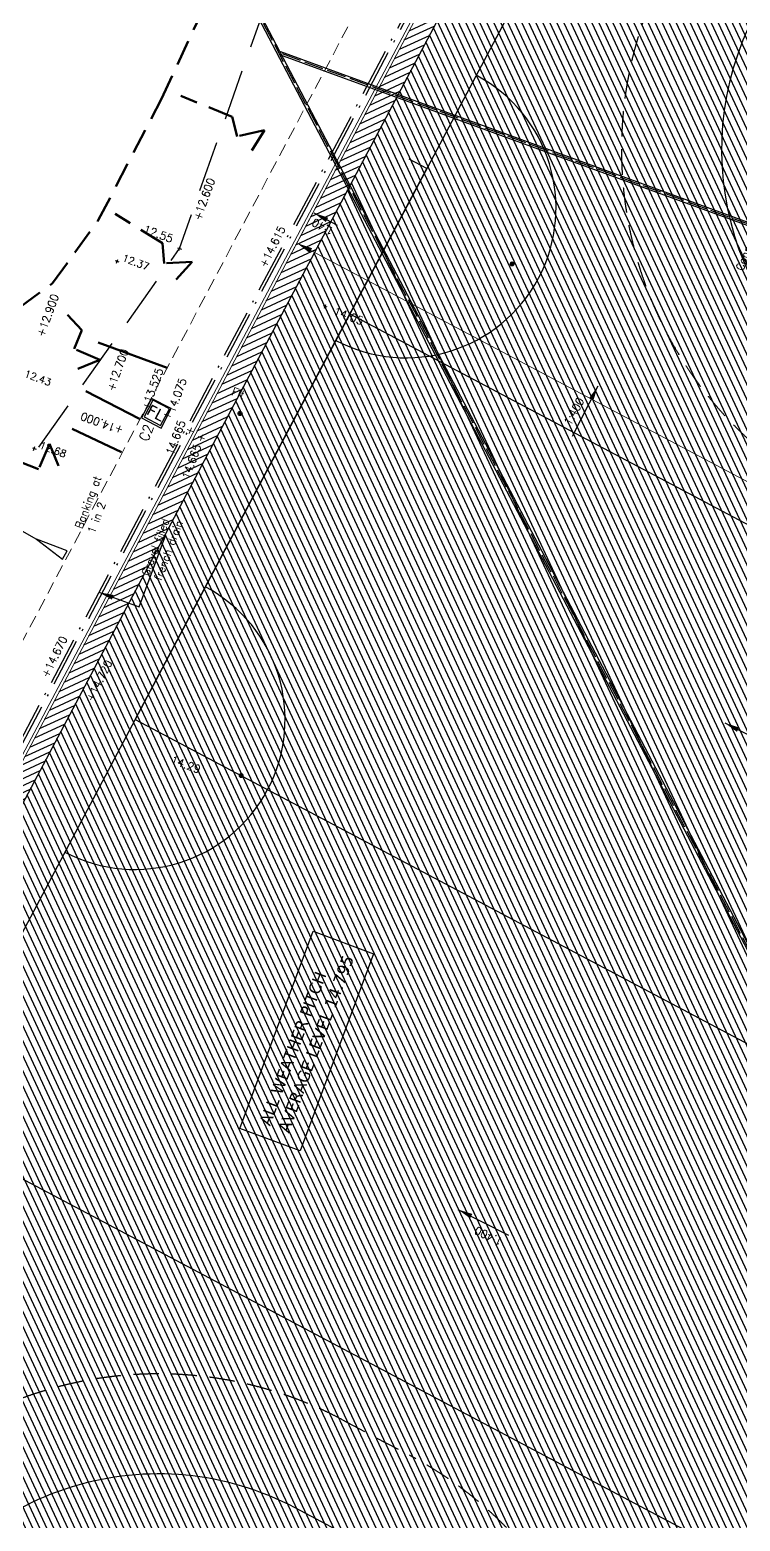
# Model space of a CAD drawing. Header units: millimetres. Extents: x 521005098 to 521837086, y 174609906 to 175681253.
# Drawn here: x 521390415 to 521425923, y 174689188 to 174763741 of the extents above; entities that cross this region are included whole.
import ezdxf

# ---------------------------------------------------------------- set-up
doc = ezdxf.new("R2010")
doc.units = ezdxf.units.MM
doc.header["$LTSCALE"] = 200
for name, pattern in [('HIDDEN', [9.524999999999999, 6.35, -3.175]), ('layout$0$ACAD_ISO02W100', [15, 12, -3]), ('layout$0$ACAD_ISO10W100', [18.5, 12, -3, 0.5, -3]), ('layout$0$HIDDEN', [9.524999999999999, 6.35, -3.175]), ('layout$0$survey$0$DASHED', [19.049999999999997, 12.7, -6.35])]:
    doc.linetypes.add(name, pattern=pattern)
for name, color, linetype in [('Gt Hatch', 8, 'Continuous'), ('layout$0$46', 1, 'Continuous'), ('layout$0$5-A-Side', 1, 'Continuous'), ('layout$0$FL', 5, 'Continuous'), ('layout$0$GT Drain text', 3, 'Continuous'), ('layout$0$GT Landdrain', 150, 'layout$0$ACAD_ISO10W100'), ('layout$0$GT0-35TXT', 3, 'Continuous'), ('layout$0$HOCKEY', 7, 'Continuous'), ('layout$0$Kerb', 7, 'Continuous'), ('layout$0$PGM-BATTER-FILL', 8, 'Continuous'), ('layout$0$survey$0$DETAIL', 8, 'Continuous'), ('layout$0$survey$0$LEVEL', 8, 'Continuous'), ('layout$0$survey$0$SERVICE', 8, 'Continuous'), ('layout$0$survey$0$TEXT_SERVICE', 8, 'Continuous')]:
    doc.layers.add(name, color=color, linetype=linetype)
for name, color, linetype, lineweight in [('layout$0$DIMENSIONS', 7, 'Continuous', 13), ('layout$0$Fenceline', 7, 'Continuous', 13), ('SETTING-OUT', 3, 'Continuous', 50)]:
    doc.layers.add(name, color=color, linetype=linetype, lineweight=lineweight)
doc.styles.add('GT1TO200', font='romans.shx', dxfattribs={"width": 0.95, "height": 400})
doc.styles.add('layout$0$GT1T0250', font='romans.shx', dxfattribs={"width": 0.95, "height": 500})
doc.styles.add('layout$0$GT1TO200', font='romans.shx', dxfattribs={"width": 0.95, "height": 400})
doc.styles.add('layout$0$GTANYHEIGHT', font='romans.shx', dxfattribs={"width": 0.95})
doc.styles.add('layout$0$ROMAN', font='verdana.ttf')
doc.styles.add('layout$0$survey$0$ROMANS', font='Romans.shx')
doc.dimstyles.new('layout$0$NOTEARROW', dxfattribs={"dimscale": 250, "dimtxt": 2, "dimasz": 3, "dimexe": 1, "dimexo": 1, "dimgap": 1, "dimtad": 2, "dimtih": 1, "dimtoh": 1, "dimdec": 4, "dimzin": 0, "dimdsep": 46, "dimtxsty": 'layout$0$GTANYHEIGHT', "dimcen": 3.5, "dimclrd": 7, "dimclre": 7, "dimclrt": 3, "dimadec": 0, "dimazin": 0, "dimtfac": 1, "dimtdec": 4, "dimtofl": 0, "dimtmove": 0, "dimatfit": 3, "dimfxl": 1, "dimtolj": 1, "dimtzin": 0, "dimarcsym": 0})

# ---------------------------------------------------------------- blocks, each defined once
blk = doc.blocks.new('layout')
at = {"layer": 'layout$0$survey$0$SERVICE', "linetype": 'Continuous'}
h = blk.add_hatch(color=256, dxfattribs=at)
edge = h.paths.add_edge_path()
edge.add_arc((521400923.3850056, 174744560.8612602), 100, 0, 360)
at = {"layer": 'layout$0$46', "color": 6, "linetype": 'Continuous', "ltscale": 0.4}
for p, q in [((521440920.7563028, 174689833.9569574), (521398526.4305136, 174770694.1462172)), ((521441062.461254, 174689908.25168666), (521398668.13546485, 174770768.44094646)), ((521467032.465004, 174739069.2283314), (521402913.4369344, 174762498.9412945)), ((521467087.3791984, 174739219.5095054), (521402968.35112876, 174762649.2224685))]:
    blk.add_line(p, q, dxfattribs=at)
at = {"layer": 'layout$0$46', "color": 30, "linetype": 'layout$0$ACAD_ISO02W100', "ltscale": 0.4}
for p, q in [((521440991.6087784, 174689871.10432202), (521398597.28298926, 174770731.2935818)), ((521467059.9221012, 174739144.3689184), (521402940.8940316, 174762574.0818815))]:
    blk.add_line(p, q, dxfattribs=at)
at = {"layer": 'layout$0$5-A-Side', "color": 7, "const_width": 125}
for points in [[(521414466.373778, 174752064.9766338, 1), (521414576.8424098, 174752006.4814943, 1)], [(521400923.5790591, 174726489.2789659, 1), (521401034.0476911, 174726430.7838263, 1)]]:
    blk.add_lwpolyline(points, format="xyb", close=True, dxfattribs=at)
at = {"layer": 'layout$0$5-A-Side', "color": 7}
for centre in [(521409217.3462625, 174754844.4316868), (521395674.5515437, 174729268.7340189)]:
    blk.add_arc(centre, 7500, 242.1132494759702, 62.0826917146939, dxfattribs=at)
at = {"layer": 'layout$0$DIMENSIONS'}
for p, q in [((521415593.7664999, 174775434.081147), (521403570.8981881, 174752728.7783634)), ((521404465.0818796, 174752707.9091038), (521458603.5493928, 174724040.6117892))]:
    blk.add_line(p, q, dxfattribs=at)
blk.add_solid([(521404527.4766936, 174752825.742312), (521404402.6870655, 174752590.0758956), (521403758.0826303, 174753082.2779881)], dxfattribs=at)
at = {"layer": 'layout$0$Fenceline', "linetype": 'layout$0$HIDDEN', "ltscale": 0.5}
blk.add_line((521365900.4743197, 174687578.2777695), (521413510.8383383, 174777490.9066823), dxfattribs=at)
at = {"layer": 'layout$0$Fenceline'}
for p, q in [((521368201.8109537, 174686254.458197), (521415812.1749723, 174776167.0871098)), ((521368404.5674796, 174686316.8263878), (521415874.5431632, 174775964.330584))]:
    blk.add_line(p, q, dxfattribs=at)
at = {"layer": 'layout$0$FL', "color": 3}
for points in [[(521396973.1090202, 174743834.5947402), (521397479.3619552, 174744811.1744685), (521396502.7822269, 174745317.4274035), (521395996.5292918, 174744340.8476752)], [(521397389.8706441, 174744789.2887691), (521396561.3559045, 174745228.0023161), (521396122.6423575, 174744399.4875766), (521396951.1570971, 174743960.7740296)]]:
    blk.add_lwpolyline(points, close=True, dxfattribs=at)
at = {"layer": 'layout$0$GT Landdrain'}
for p, q in [((521370720.972654, 174691882.3861824), (521410347.4642298, 174766724.7164842)), ((521370853.5378518, 174691812.1973778), (521410480.0294277, 174766654.5276796))]:
    blk.add_line(p, q, dxfattribs=at)
at = {"layer": 'layout$0$GT0-35TXT'}
blk.add_lwpolyline([(521400911.6669698, 174708815.7388158), (521404583.4528003, 174718676.7366093), (521407594.7020899, 174717555.4847131), (521403922.9162594, 174707694.4869196)], close=True, dxfattribs=at)
at = {"layer": 'layout$0$HOCKEY'}
for p, q in [((521417071.5012997, 174769672.8049169), (521395676.3190417, 174729267.7980966)), ((521395676.3190417, 174729267.7980966), (521414769.1326053, 174765324.7595635)), ((521410262.667051, 174756814.2561585), (521409378.9179955, 174757282.2172752)), ((521395676.3190417, 174729267.7980966), (521410262.667051, 174756814.2561585)), ((521395676.3190417, 174729267.7980966), (521406411.3470601, 174749541.0014312)), ((521406409.5795619, 174749541.9373534), (521430650.816156, 174736705.7639209)), ((521395676.3190417, 174729267.7980966), (521374281.1367837, 174688862.7912764)), ((521395676.3190417, 174729267.7980966), (521376583.5054781, 174693210.8366297)), ((521395676.3190417, 174729267.7980966), (521381089.9710325, 174701721.3400348)), ((521395674.5515436, 174729268.7340188), (521444157.0247318, 174703596.3871537)), ((521409180.7601193, 174696159.3572517), (521384939.5235252, 174708995.5306843)), ((521433421.9967134, 174683323.1838191), (521409180.7601193, 174696159.3572517)), ((521407054.8377138, 174688062.9967159), (521403678.9163216, 174689850.6081819))]:
    blk.add_line(p, q, dxfattribs=at)
at = {"layer": 'layout$0$HOCKEY', "linetype": 'layout$0$HIDDEN'}
blk.add_line((521406018.7219055, 174694269.3534597), (521409394.6432977, 174692481.7419937), dxfattribs=at)
for centre, start, end in [((521439623.0096996, 174757731.3731396), 152.0979705954203, 242.097970595366), ((521396832.6451835, 174676921.3594991), 62.09797059536599, 152.0979705954203), ((521400208.5665758, 174675133.748033), 332.0979705954202, 62.09797059536599)]:
    blk.add_arc(centre, 19630, start, end, dxfattribs=at)
at = {"layer": 'layout$0$HOCKEY'}
for centre, start, end in [((521439623.0096996, 174757731.3731396), 152.0979705954203, 242.097970595366), ((521396832.6451835, 174676921.3594991), 62.09797059536599, 152.0979705954203)]:
    blk.add_arc(centre, 14630, start, end, dxfattribs=at)
at = {"layer": 'layout$0$Kerb'}
blk.add_lwpolyline([(521415822.3699852, 174773728.8713561), (521469607.3375067, 174745248.7577904), (521424009.2062901, 174659136.2498165), (521370224.2387687, 174687616.3633822)], close=True, dxfattribs=at)
at = {"layer": 'layout$0$PGM-BATTER-FILL', "color": 7}
blk.add_polyline3d([(521387560.3203744, 174740072.0265905, -4586.000000000004), (521390753.9139592, 174738282.3116806, -3778.000000000004), (521392046.4888428, 174737282.6941685, -3239.000000000002), (521392277.3487715, 174737692.9778426, -3239.000000000002), (521390753.9139592, 174738282.3116806, -3778.000000000004)], dxfattribs=at)
at = {"layer": 'layout$0$survey$0$DETAIL', "linetype": 'layout$0$survey$0$DASHED', "flags": 128}
blk.add_lwpolyline([(521390872.0896739, 174742876.5868604), (521397896.6547219, 174752806.5837051), (521404033.8996108, 174770180.4384062)], dxfattribs=at)
at = {"layer": 'layout$0$survey$0$LEVEL', "flags": 128}
for points in [[(521397802.9405448, 174752841.4785905), (521397990.3688989, 174752771.6888198)], [(521397861.7598366, 174752712.8695281), (521397931.5496072, 174752900.2978821)], [(521394681.0358026, 174752206.011588), (521394868.4641566, 174752136.2218173)], [(521394739.8550942, 174752077.4025256), (521394809.6448649, 174752264.8308797)], [(521405079.3033479, 174749955.3204646), (521405266.731702, 174749885.5306939)], [(521405138.1226395, 174749826.7114022), (521405207.9124103, 174750014.1397563)], [(521390542.259709, 174742844.6971046), (521390729.6880631, 174742774.9073339)], [(521390601.0790007, 174742716.0880422), (521390670.8687713, 174742903.5163963)]]:
    blk.add_lwpolyline(points, dxfattribs=at)
at = {"layer": 'layout$0$survey$0$SERVICE', "linetype": 'Continuous'}
blk.add_circle((521400923.3850056, 174744560.8612602), 100, dxfattribs=at)
at = {"layer": 'layout$0$FL', "color": 3, "style": 'layout$0$GT1T0250', "width": 0.95}
blk.add_text('C2', height=500, rotation=68.29597024904395, dxfattribs=at).set_placement((521396309.4380195, 174743119.914732))
at = {"layer": 'layout$0$FL', "color": 3, "attachment_point": 9, "rotation": 332.09797059589664, "style": 'layout$0$ROMAN'}
for insert, char_height, width in [((521396966.7007971, 174744142.1885533), 562.4999999999999, 937.4999999999999), ((521396966.7007973, 174744142.1885533), 562.4999999999995, 937.4999999999995)]:
    blk.add_mtext('FL', dxfattribs=dict(at, insert=insert, char_height=char_height, width=width))
at = {"layer": 'layout$0$GT Drain text', "insert": (521395984.6163574, 174736548.6249567), "char_height": 400, "width": 3468.822788174984, "attachment_point": 1, "rotation": 69.57696422929038, "style": 'layout$0$GT1TO200'}
blk.add_mtext('Gravel filled french drain', dxfattribs=at)
at = {"layer": 'layout$0$GT0-35TXT', "style": 'layout$0$GT1TO200', "width": 0.95}
for s, rotation, p in [('1:40', 151.6244645119009, (521405662.7086791, 174753792.0738484)), ('1:400', 60.91419927371592, (521417434.7272828, 174743926.9433064)), ('1:400', 154.3846631109789, (521414089.7919857, 174703305.7735176))]:
    blk.add_text(s, height=400, rotation=rotation, dxfattribs=at).set_placement(p)
at = {"layer": 'layout$0$GT0-35TXT', "attachment_point": 1, "style": 'layout$0$GT1TO200'}
for s, insert, char_height, width, rotation in [('Connect existing land drain spurs to new 150%%c Land drain', (521425694.4130715, 174751801.1199992), 400, 7566.504614297844, 70), ('Banking at 1 in 2', (521392656.4676176, 174738901.7691579), 400, 3195.273630965838, 69.57696422929038), ('{\\fVerdana|b0|i0|c0|p34;ALL WEATHER PITCH\\PAVERAGE LEVEL 14.795}', (521401860.9000443, 174709116.5817178), 600, 20360.17, 69.58)]:
    blk.add_mtext(s, dxfattribs=dict(at, insert=insert, char_height=char_height, width=width, rotation=rotation))
at = {"layer": 'layout$0$GT0-35TXT', "color": 3, "attachment_point": 1, "style": 'layout$0$GT1TO200'}
for s, insert, char_height, width, rotation in [('12.600', (521398687.0270901, 174754694.8998351), 400, 20360.17, 69.58), ('+', (521398584.7787693, 174754316.2667648), 400, 20360.1697, 69.57696422929038), ('+14.615', (521401867.2535197, 174751998.3868303), 399.9999999999999, 20360.17, 63.58), ('12.700', (521394362.2278086, 174746157.6249021), 400, 20360.17, 69.58), ('13.525', (521396102.4570357, 174745194.5823545), 400, 20360.17, 69.58), ('+', (521394259.9794878, 174745778.9918317), 400, 20360.1697, 69.57696422929038), ('14.075', (521397272.081661, 174744696.1415977), 400, 20360.17, 69.58), ('+', (521396000.208715, 174744815.9492841), 400, 20360.1697, 69.57696422929038), ('+', (521397005.2670883, 174744356.2472022), 400, 20360.1697, 69.57696422929038), ('14.665', (521397208.0077494, 174742588.4188578), 400, 20360.17, 69.57999999999993), ('+', (521398149.3246237, 174743584.6711107), 400, 20360.1697, 69.57696422929038), ('+', (521398703.4807225, 174743231.202149), 400, 20360.1697, 69.57696422929038), ('14.665', (521398000.4090067, 174741388.1968415), 400, 20360.17, 69.58), ('+14.670', (521390967.608578, 174731496.8992356), 399.9999999999999, 20360.17, 63.58), ('+14.720', (521393210.5633338, 174730297.8047138), 399.9999999999999, 20360.17, 63.58)]:
    blk.add_mtext(s, dxfattribs=dict(at, insert=insert, char_height=char_height, width=width, rotation=rotation))
at = {"layer": 'layout$0$survey$0$LEVEL', "style": 'layout$0$survey$0$ROMANS'}
for s, height, p in [('12.55', 400, (521396046.5038782, 174753621.3230882)), ('12.37', 360, (521394997.073219, 174752195.041109)), ('14.05', 400, (521405559.43533, 174749516.4685519)), ('12.43', 360, (521390103.8676329, 174746409.8742401)), ('12.68', 360, (521390858.2971255, 174742833.7266256)), ('14.29', 400, (521397417.1915823, 174727095.2439117))]:
    blk.add_text(s, height=height, rotation=339.5769642292904, dxfattribs=at).set_placement(p)
at = {"layer": 'layout$0$survey$0$TEXT_SERVICE', "linetype": 'Continuous', "style": 'layout$0$survey$0$ROMANS'}
blk.add_text('Flt', height=400, rotation=339.5769642292904, dxfattribs=at).set_placement((521400461.2637485, 174745503.4138595))
at = {"layer": 'layout$0$GT Drain text'}
blk.add_leader([(521393857.1695774, 174735630.1311527), (521395879.3833264, 174734891.4899235), (521397218.4159834, 174738487.6141765)], dimstyle='layout$0$NOTEARROW', dxfattribs=at)
at = {"layer": 'layout$0$GT0-35TXT'}
for points in [[(521404607.049264, 174754589.2386528), (521405783.2834256, 174753971.1753171)], [(521418814.2249275, 174745934.9048652), (521417530.7748555, 174743404.0192576)], [(521425148.8205276, 174729094.1562004), (521427679.7061352, 174727810.7061284)], [(521411813.6090374, 174704773.4350821), (521414344.494645, 174703489.9850101)]]:
    blk.add_leader(points, dimstyle='layout$0$NOTEARROW', dxfattribs=at)

msp = doc.modelspace()

# ---------------------------------------------------------------- hatches: boundary and pattern name
at = {"layer": 'Gt Hatch'}
h = msp.add_hatch(dxfattribs=at)
h.set_pattern_fill('ANSI31', color=8, scale=100, angle=90, style=0)
h.set_pattern_definition([(205, (0, 0), (134.181298102672, -287.7527223841363), [])])
h.paths.add_polyline_path([(521370224.2387687, 174687616.3633822), (521415822.3699852, 174773728.8713561), (521469607.3375066, 174745248.7577904), (521424009.2062901, 174659136.2498165)], flags=16)
h.paths.add_polyline_path([(521368404.5674796, 174686316.8263879), (521415874.5431632, 174775964.330584), (521471427.0087957, 174746548.2947847), (521423957.033112, 174656900.7905885)])
h = msp.add_hatch(dxfattribs=at)
h.set_pattern_fill('ANSI31', color=80, scale=100, style=0)
h.set_pattern_definition([(115, (0, 0), (-287.7527223841363, -134.181298102672), [])])
h.paths.add_polyline_path([(521370224.2387687, 174687616.3633822), (521415822.3699852, 174773728.8713561), (521469607.3375066, 174745248.7577904), (521424009.2062901, 174659136.2498165)])

# ---------------------------------------------------------------- linework, layer by layer
at = {"layer": 'SETTING-OUT', "color": 7, "linetype": 'HIDDEN'}
for points in [[(521386554.8810916, 174749979.0279859), (521389891.1911197, 174749855.3223061), (521391547.6609649, 174751072.8697428), (521393838.9837204, 174754219.8593293), (521396992.0709341, 174760290.1216487), (521400356.9223933, 174767497.7957945), (521402214.80367, 174770935.4996212), (521403553.7019714, 174773283.6896899), (521404698.2767982, 174775275.6194083), (521405544.844505, 174776509.254147), (521406112.8426442, 174777238.3144707)], [(521401514.0111465, 174757714.2528875), (521402139.0280603, 174758726.6538517), (521400782.8230396, 174758412.7218711), (521400534.3968332, 174759390.4659843), (521397960.7114246, 174760444.3834821)], [(521397737.0853783, 174751252.7272643), (521398522.1673496, 174752146.7340614), (521397132.6023092, 174752063.3413451), (521397050.6907679, 174753068.8211462), (521394688.7763352, 174754537.1395338)], [(521392815.5095164, 174746790.9953377), (521393917.6636797, 174747239.1672414), (521392637.6796661, 174747786.4206303), (521393014.3795554, 174748722.2605335), (521392297.8127283, 174749491.262366)], [(521391841.5218037, 174741948.8335015), (521391393.3499001, 174743050.9876648), (521390846.0965112, 174741771.0036512), (521389910.2566079, 174742147.7035405), (521389141.2547755, 174741431.1367135)]]:
    msp.add_lwpolyline(points, dxfattribs=at)
at = {"layer": 'SETTING-OUT', "color": 7}
for points in [[(521397285.8363609, 174746849.8348911), (521393823.252049, 174748110.1125142)], [(521393212.8810456, 174745671.8249601), (521395894.3032316, 174744287.3026677)], [(521392528.8643918, 174743792.5046494), (521394998.5165371, 174742636.4937604)]]:
    msp.add_lwpolyline(points, dxfattribs=at)

# ---------------------------------------------------------------- block references
msp.add_blockref('layout', (0, 0))

# ---------------------------------------------------------------- texts
at = {"layer": 'SETTING-OUT', "style": 'GT1TO200', "width": 0.95}
for s, rotation, p in [('+12.900', 70.00000001163254, (521391116.293385, 174748358.0803576)), ('+14.000', 160.0000000109252, (521395126.6655433, 174743878.1485125))]:
    msp.add_text(s, height=400, rotation=rotation, dxfattribs=at).set_placement(p)

doc.saveas('drawing.dxf')
